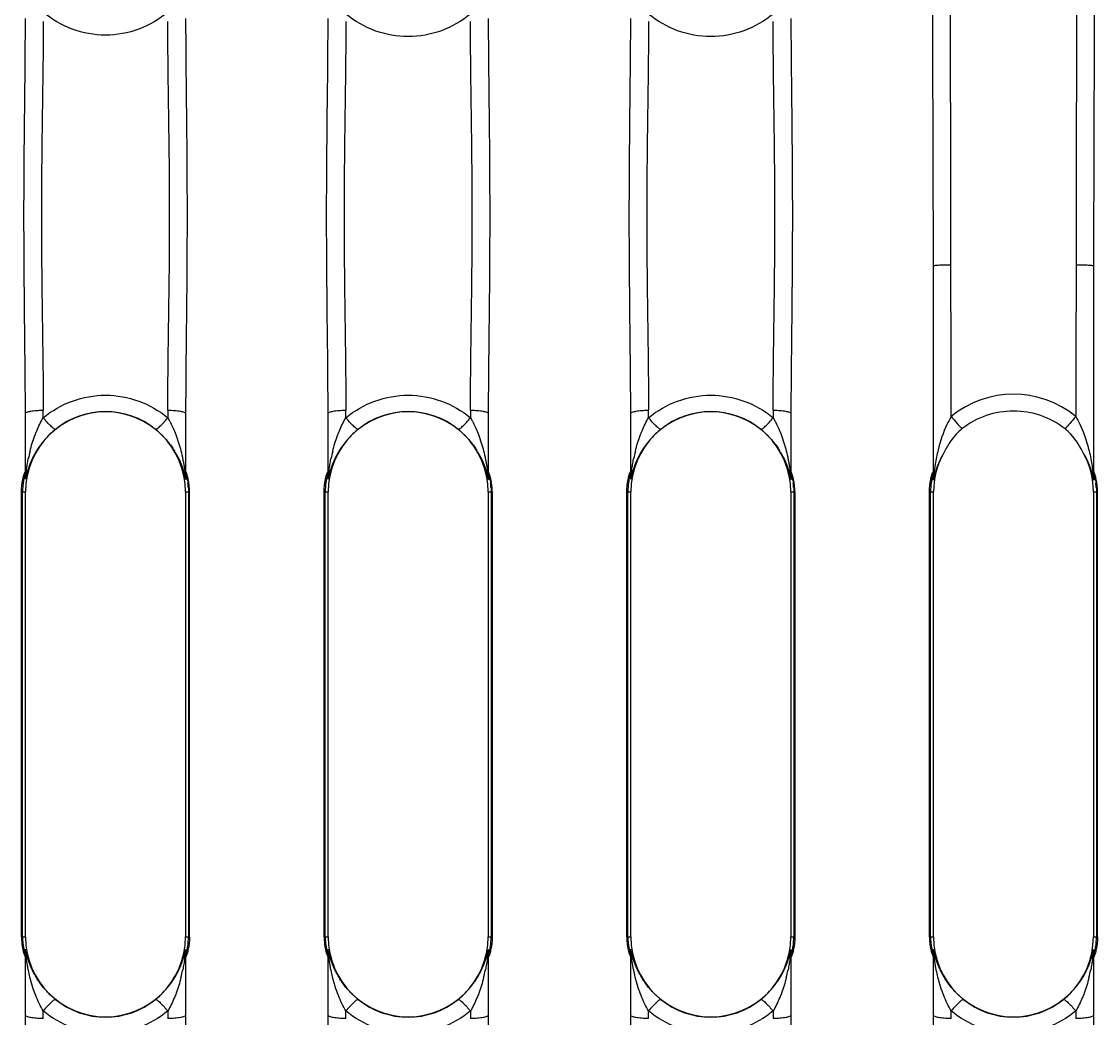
# Model space of a CAD drawing. Header units: millimetres. Extents: x 309 to 11345, y -1340 to 1318.
# Drawn here: x 10786.3 to 10847.1, y -575.5 to -519.2 of the extents above; entities that cross this region are included whole.
import ezdxf

# ---------------------------------------------------------------- set-up
doc = ezdxf.new("R2010")
doc.units = ezdxf.units.MM
doc.header["$LTSCALE"] = 16.335
doc.linetypes.add('HIDDEN', pattern=[0.2, 0.1, -0.1])
doc.layers.get('0').update_dxf_attribs({"linetype": 'CONTINUOUS'})
doc.layers.add('DEFAULT_2', color=8, linetype='HIDDEN')

msp = doc.modelspace()

# ---------------------------------------------------------------- linework, layer by layer
at = {"color": 7, "linetype": 'Continuous'}
for p, q in [((10838.838, -541.476), (10838.777, -501.996)), ((10845.938, -501.996), (10845.877, -541.476)), ((10837.833, -544.908), (10837.833, -532.973)), ((10846.882, -532.973), (10846.882, -544.908)), ((10786.552, -544.847), (10786.552, -541.307)), ((10787.558, -541.55), (10787.558, -541.128)), ((10794.596, -541.128), (10794.596, -541.55)), ((10795.602, -541.307), (10795.602, -544.847)), ((10803.646, -544.847), (10803.646, -541.307)), ((10804.651, -541.55), (10804.651, -541.128)), ((10811.69, -541.128), (10811.69, -541.55)), ((10812.695, -541.307), (10812.695, -544.847)), ((10820.739, -544.847), (10820.739, -541.307)), ((10821.745, -541.55), (10821.745, -541.128)), ((10828.783, -541.128), (10828.783, -541.55)), ((10829.789, -541.307), (10829.789, -544.847)), ((10786.333, -570.873), (10786.333, -545.735)), ((10786.333, -545.735), (10786.563, -545.735)), ((10786.392, -570.873), (10786.392, -545.735)), ((10786.563, -570.873), (10786.563, -545.735)), ((10795.59, -545.735), (10795.59, -570.873)), ((10795.59, -545.735), (10795.82, -545.735)), ((10795.762, -545.735), (10795.762, -570.873)), ((10795.82, -570.873), (10795.82, -545.735)), ((10803.427, -570.873), (10803.427, -545.735)), ((10803.427, -545.735), (10803.657, -545.735)), ((10803.485, -570.873), (10803.485, -545.735)), ((10803.657, -570.873), (10803.657, -545.735)), ((10812.684, -545.735), (10812.684, -570.873)), ((10812.684, -545.735), (10812.914, -545.735)), ((10812.855, -545.735), (10812.855, -570.873)), ((10812.914, -545.735), (10812.914, -570.873)), ((10820.52, -570.873), (10820.52, -545.735)), ((10820.52, -545.735), (10820.75, -545.735)), ((10820.579, -570.873), (10820.579, -545.735)), ((10820.75, -570.873), (10820.75, -545.735)), ((10829.777, -545.735), (10829.777, -570.873)), ((10829.777, -545.735), (10830.007, -545.735)), ((10829.949, -545.735), (10829.949, -570.873)), ((10830.007, -545.735), (10830.007, -570.873)), ((10837.614, -545.735), (10837.844, -545.735)), ((10837.614, -570.873), (10837.614, -545.735)), ((10837.672, -570.873), (10837.672, -545.735)), ((10837.844, -570.873), (10837.844, -545.735)), ((10846.871, -545.735), (10847.101, -545.735)), ((10846.871, -545.735), (10846.871, -570.873)), ((10847.042, -545.735), (10847.042, -570.873)), ((10847.101, -570.873), (10847.101, -545.735)), ((10786.333, -570.873), (10786.563, -570.873)), ((10795.59, -570.873), (10795.82, -570.873)), ((10803.427, -570.873), (10803.657, -570.873)), ((10812.684, -570.873), (10812.914, -570.873)), ((10820.52, -570.873), (10820.75, -570.873)), ((10829.777, -570.873), (10830.007, -570.873)), ((10837.614, -570.873), (10837.844, -570.873)), ((10846.871, -570.873), (10847.101, -570.873)), ((10786.552, -575.301), (10786.552, -571.761)), ((10795.602, -571.761), (10795.602, -575.301)), ((10803.646, -575.301), (10803.646, -571.761)), ((10812.695, -571.761), (10812.695, -575.301)), ((10820.739, -575.301), (10820.739, -571.761)), ((10829.789, -571.761), (10829.789, -575.301)), ((10837.833, -575.301), (10837.833, -571.761)), ((10846.882, -571.761), (10846.882, -575.301)), ((10787.558, -575.481), (10787.558, -575.058)), ((10794.596, -575.058), (10794.596, -575.481)), ((10804.651, -575.481), (10804.651, -575.058)), ((10811.69, -575.058), (10811.69, -575.481)), ((10821.745, -575.481), (10821.745, -575.058)), ((10828.783, -575.058), (10828.783, -575.481)), ((10838.838, -575.481), (10838.838, -575.058)), ((10845.877, -575.058), (10845.877, -575.481))]:
    msp.add_line(p, q, dxfattribs=at)
for centre, radius, start, end in [((10842.357, -545.791), 5.568, 50.7987, 129.19949), ((10791.077, -545.735), 4.514, 0, 180), ((10791.077, -545.683), 4.481, 50.86466, 129.1354), ((10808.17, -545.735), 4.514, 0, 180), ((10808.17, -545.683), 4.481, 50.86466, 129.1354), ((10825.264, -545.735), 4.514, 0, 180), ((10825.264, -545.683), 4.481, 50.86645, 129.13442), ((10795.888, -545.732), 9.359, 165.79735, 168.55801), ((10812.981, -545.732), 9.359, 165.79735, 168.55801), ((10830.075, -545.732), 9.359, 165.79734, 168.55801), ((10842.357, -545.735), 4.514, 151.84951, 180), ((10842.357, -545.735), 4.514, 0, 28.09906), ((10785.517, -544.622), 1.035, 348.04128, 359.98552), ((10762.38, -545.912), 24.174, 2.11555, 2.55024), ((10785.559, -544.849), 0.993, 350.09504, 0.08389), ((10796.636, -544.622), 1.035, 180.01362, 191.96027), ((10796.61, -544.846), 1.008, 180.06088, 189.89018), ((10820.871, -545.954), 25.272, 177.73738, 177.88282), ((10818.692, -545.867), 23.091, 177.44231, 177.73821), ((10802.611, -544.622), 1.035, 348.04128, 359.98552), ((10779.473, -545.912), 24.174, 2.11555, 2.55024), ((10802.653, -544.849), 0.993, 350.09504, 0.08389), ((10813.73, -544.622), 1.035, 180.01362, 191.96027), ((10813.703, -544.846), 1.008, 180.06088, 189.89018), ((10837.965, -545.954), 25.272, 177.73738, 177.88282), ((10835.785, -545.867), 23.091, 177.44231, 177.73821), ((10819.704, -544.622), 1.035, 348.04128, 359.98552), ((10796.567, -545.912), 24.174, 2.11555, 2.55024), ((10819.746, -544.849), 0.993, 350.09504, 0.08389), ((10830.823, -544.622), 1.035, 180.01362, 191.96027), ((10830.797, -544.846), 1.008, 180.06088, 189.89018), ((10855.058, -545.954), 25.272, 177.73738, 177.88282), ((10852.879, -545.867), 23.091, 177.44231, 177.73821), ((10836.797, -544.622), 1.035, 348.04059, 356.00314), ((10814.234, -545.897), 23.6, 2.39904, 2.57521), ((10816.179, -545.814), 21.653, 1.97108, 2.39421), ((10847.917, -544.622), 1.035, 184.00384, 191.96253), ((10868.93, -545.828), 22.048, 177.81364, 178.02749), ((10868.695, -545.82), 21.812, 177.4164, 177.8109), ((10791.732, -545.766), 4.031, 4.04084, 7.30981), ((10808.825, -545.766), 4.031, 4.04084, 7.30981), ((10825.919, -545.766), 4.031, 4.04084, 7.30981), ((10843.012, -545.766), 4.031, 4.0409, 7.30983), ((10791.077, -570.873), 4.514, 180, 0), ((10808.17, -570.873), 4.514, 180, 0), ((10825.264, -570.873), 4.514, 180, 0), ((10842.357, -570.873), 4.514, 180, 0), ((10763.462, -570.741), 23.091, 357.44231, 357.73821), ((10785.518, -571.986), 1.035, 0.01362, 11.96027), ((10761.282, -570.655), 25.272, 357.73737, 357.88282), ((10785.56, -571.76), 0.992, 359.92014, 9.9059), ((10796.594, -571.76), 0.992, 170.09293, 180.08115), ((10796.636, -571.986), 1.035, 168.04122, 179.98601), ((10819.774, -570.696), 24.174, 182.11555, 182.55024), ((10780.555, -570.741), 23.091, 357.44231, 357.73821), ((10802.611, -571.986), 1.035, 0.01362, 11.96027), ((10778.376, -570.655), 25.272, 357.73737, 357.88282), ((10802.653, -571.76), 0.992, 359.92014, 9.9059), ((10813.687, -571.76), 0.992, 170.09293, 180.08115), ((10813.73, -571.986), 1.035, 168.04122, 179.98601), ((10836.867, -570.696), 24.174, 182.11555, 182.55024), ((10797.649, -570.741), 23.091, 357.44231, 357.73821), ((10819.705, -571.986), 1.035, 0.01362, 11.96027), ((10795.469, -570.655), 25.272, 357.73737, 357.88282), ((10819.747, -571.76), 0.992, 359.92014, 9.9059), ((10830.781, -571.76), 0.992, 170.09293, 180.08115), ((10830.823, -571.986), 1.035, 168.04122, 179.98601), ((10853.961, -570.696), 24.174, 182.11555, 182.55024), ((10815.192, -570.754), 22.641, 357.42401, 357.72539), ((10836.797, -571.986), 1.035, 0.0207, 11.96195), ((10815.786, -570.779), 22.046, 357.72953, 357.89502), ((10836.836, -571.761), 0.997, 0.01143, 9.95332), ((10847.879, -571.761), 0.997, 170.04655, 179.98823), ((10847.917, -571.986), 1.035, 168.04119, 179.97937), ((10868.912, -570.78), 22.03, 182.10488, 182.58023), ((10786.26, -570.875), 9.364, 345.80098, 348.57583), ((10803.354, -570.875), 9.364, 345.80098, 348.57583), ((10820.447, -570.875), 9.364, 345.80098, 348.57583), ((10837.541, -570.875), 9.364, 345.80099, 348.57584), ((10791.077, -570.925), 4.481, 230.86452, 309.13553), ((10808.17, -570.925), 4.481, 230.86452, 309.13553), ((10825.264, -570.925), 4.481, 230.86452, 309.13553), ((10842.357, -570.925), 4.481, 230.86452, 309.13553)]:
    msp.add_arc(centre, radius, start, end, dxfattribs=at)
for points, knots in [([(10837.833, -532.973), (10837.833, -527.812), (10837.782, -517.487), (10837.737, -501.996), (10837.783, -486.506), (10837.833, -476.18), (10837.833, -471.019)], [0, 0, 0, 0, 0.249914, 0.5, 0.750086, 1, 1, 1, 1]), ([(10846.882, -471.019), (10846.882, -476.18), (10846.932, -486.506), (10846.977, -501.996), (10846.932, -517.487), (10846.882, -527.812), (10846.882, -532.973)], [0, 0, 0, 0, 0.249913, 0.5, 0.750087, 1, 1, 1, 1]), ([(10794.596, -518.642), (10794.113, -519.053), (10792.992, -519.712), (10791.077, -520.054), (10789.162, -519.712), (10788.041, -519.053), (10787.558, -518.642)], [0, 0, 0, 0, 0.249583, 0.500006, 0.750428, 1, 1, 1, 1]), ([(10811.69, -518.75), (10811.203, -519.153), (10810.079, -519.798), (10808.17, -520.132), (10806.262, -519.798), (10805.138, -519.153), (10804.651, -518.75)], [0, 0, 0, 0, 0.249605, 0.500006, 0.750405, 1, 1, 1, 1]), ([(10828.783, -518.75), (10828.296, -519.153), (10827.172, -519.798), (10825.264, -520.132), (10823.355, -519.798), (10822.232, -519.153), (10821.745, -518.75)], [0, 0, 0, 0, 0.249609, 0.50001, 0.750407, 1, 1, 1, 1]), ([(10786.552, -541.307), (10786.552, -539.453), (10786.501, -535.734), (10786.458, -530.15), (10786.502, -524.566), (10786.552, -520.848), (10786.552, -518.993)], [0, 0, 0, 0, 0.249311, 0.500002, 0.750674, 1, 1, 1, 1]), ([(10787.558, -519.173), (10787.558, -520.996), (10787.494, -524.655), (10787.437, -530.15), (10787.494, -535.646), (10787.558, -539.304), (10787.558, -541.128)], [0, 0, 0, 0, 0.249108, 0.5, 0.750892, 1, 1, 1, 1]), ([(10794.596, -541.128), (10794.596, -539.304), (10794.659, -535.646), (10794.717, -530.15), (10794.659, -524.655), (10794.596, -520.996), (10794.596, -519.173)], [0, 0, 0, 0, 0.249107, 0.499999, 0.750892, 1, 1, 1, 1]), ([(10795.602, -518.993), (10795.602, -520.847), (10795.652, -524.566), (10795.696, -530.15), (10795.652, -535.734), (10795.602, -539.453), (10795.602, -541.307)], [0, 0, 0, 0, 0.249325, 0.5, 0.750675, 1, 1, 1, 1]), ([(10803.646, -541.307), (10803.646, -539.453), (10803.595, -535.734), (10803.551, -530.15), (10803.595, -524.566), (10803.646, -520.848), (10803.646, -518.993)], [0, 0, 0, 0, 0.249311, 0.500002, 0.750674, 1, 1, 1, 1]), ([(10804.651, -519.173), (10804.651, -520.996), (10804.588, -524.655), (10804.53, -530.15), (10804.588, -535.646), (10804.651, -539.304), (10804.651, -541.128)], [0, 0, 0, 0, 0.249108, 0.5, 0.750892, 1, 1, 1, 1]), ([(10811.69, -541.128), (10811.689, -539.304), (10811.753, -535.646), (10811.81, -530.15), (10811.753, -524.655), (10811.69, -520.996), (10811.69, -519.173)], [0, 0, 0, 0, 0.249107, 0.499999, 0.750892, 1, 1, 1, 1]), ([(10812.695, -518.993), (10812.695, -520.847), (10812.746, -524.566), (10812.79, -530.15), (10812.746, -535.734), (10812.695, -539.453), (10812.695, -541.307)], [0, 0, 0, 0, 0.249324, 0.499998, 0.750687, 1, 1, 1, 1]), ([(10820.739, -541.307), (10820.739, -539.453), (10820.688, -535.734), (10820.645, -530.15), (10820.689, -524.566), (10820.739, -520.848), (10820.739, -518.993)], [0, 0, 0, 0, 0.249311, 0.500002, 0.750674, 1, 1, 1, 1]), ([(10821.745, -519.173), (10821.745, -520.996), (10821.681, -524.655), (10821.624, -530.15), (10821.681, -535.646), (10821.745, -539.304), (10821.745, -541.128)], [0, 0, 0, 0, 0.249108, 0.5, 0.750892, 1, 1, 1, 1]), ([(10828.783, -541.128), (10828.783, -539.304), (10828.846, -535.646), (10828.904, -530.15), (10828.846, -524.655), (10828.783, -520.996), (10828.783, -519.173)], [0, 0, 0, 0, 0.249107, 0.499999, 0.750892, 1, 1, 1, 1]), ([(10829.789, -518.993), (10829.789, -520.847), (10829.839, -524.566), (10829.883, -530.15), (10829.839, -535.734), (10829.789, -539.453), (10829.789, -541.307)], [0, 0, 0, 0, 0.249324, 0.499998, 0.750687, 1, 1, 1, 1]), ([(10837.833, -532.973), (10837.833, -532.965), (10837.872, -532.956), (10837.922, -532.945), (10838.018, -532.935), (10838.134, -532.926), (10838.279, -532.919), (10838.515, -532.911), (10838.705, -532.908), (10838.838, -532.908)], [0, 0, 0, 0, 0.02568, 0.086859, 0.178734, 0.29696, 0.438498, 0.604665, 1, 1, 1, 1]), ([(10845.877, -532.908), (10846.01, -532.908), (10846.199, -532.911), (10846.436, -532.919), (10846.58, -532.926), (10846.697, -532.935), (10846.792, -532.945), (10846.843, -532.956), (10846.882, -532.965), (10846.882, -532.973)], [0, 0, 0, 0, 0.395335, 0.561502, 0.70304, 0.821266, 0.913141, 0.97432, 1, 1, 1, 1]), ([(10787.558, -541.55), (10788.045, -541.148), (10789.168, -540.503), (10791.077, -540.168), (10792.985, -540.503), (10794.109, -541.148), (10794.596, -541.55)], [0, 0, 0, 0, 0.249605, 0.500006, 0.750405, 1, 1, 1, 1]), ([(10804.651, -541.55), (10805.138, -541.148), (10806.262, -540.503), (10808.17, -540.168), (10810.079, -540.503), (10811.203, -541.148), (10811.69, -541.55)], [0, 0, 0, 0, 0.249605, 0.500006, 0.750405, 1, 1, 1, 1]), ([(10821.745, -541.55), (10822.232, -541.148), (10823.355, -540.503), (10825.264, -540.168), (10827.172, -540.502), (10828.296, -541.147), (10828.783, -541.55)], [0, 0, 0, 0, 0.249607, 0.500005, 0.750406, 1, 1, 1, 1]), ([(10786.552, -541.307), (10786.552, -541.271), (10786.682, -541.212), (10786.87, -541.173), (10787.189, -541.135), (10787.424, -541.128), (10787.558, -541.128)], [0, 0, 0, 0, 0.105188, 0.315079, 0.615704, 1, 1, 1, 1]), ([(10794.596, -541.128), (10794.73, -541.128), (10794.964, -541.135), (10795.284, -541.173), (10795.472, -541.212), (10795.601, -541.271), (10795.602, -541.307)], [0, 0, 0, 0, 0.384296, 0.684921, 0.894812, 1, 1, 1, 1]), ([(10803.646, -541.307), (10803.646, -541.271), (10803.776, -541.212), (10803.963, -541.173), (10804.283, -541.135), (10804.518, -541.128), (10804.651, -541.128)], [0, 0, 0, 0, 0.105188, 0.315079, 0.615704, 1, 1, 1, 1]), ([(10811.69, -541.128), (10811.823, -541.128), (10812.058, -541.135), (10812.377, -541.173), (10812.565, -541.212), (10812.695, -541.271), (10812.695, -541.307)], [0, 0, 0, 0, 0.384296, 0.684921, 0.894812, 1, 1, 1, 1]), ([(10820.739, -541.307), (10820.739, -541.271), (10820.869, -541.212), (10821.057, -541.173), (10821.376, -541.135), (10821.611, -541.128), (10821.745, -541.128)], [0, 0, 0, 0, 0.105188, 0.315079, 0.615704, 1, 1, 1, 1]), ([(10828.783, -541.128), (10828.917, -541.128), (10829.151, -541.135), (10829.471, -541.173), (10829.659, -541.212), (10829.788, -541.271), (10829.789, -541.307)], [0, 0, 0, 0, 0.384296, 0.684921, 0.894812, 1, 1, 1, 1]), ([(10845.267, -542.173), (10844.856, -541.855), (10843.923, -541.349), (10842.357, -541.086), (10840.792, -541.349), (10839.859, -541.855), (10839.447, -542.173)], [0, 0, 0, 0, 0.250028, 0.5, 0.749976, 1, 1, 1, 1]), ([(10787.088, -542.557), (10787.122, -542.468), (10787.258, -542.123), (10787.42, -541.789), (10787.558, -541.55)], [0, 0, 0, 0, 0.256402, 1, 1, 1, 1]), ([(10788.248, -542.207), (10788.236, -542.21), (10788.2, -542.194), (10788.145, -542.158), (10788.069, -542.095), (10787.94, -541.976), (10787.766, -541.792), (10787.628, -541.634), (10787.558, -541.55)], [0, 0, 0, 0, 0.038918, 0.110645, 0.213333, 0.343086, 0.66087, 1, 1, 1, 1]), ([(10793.905, -542.207), (10793.916, -542.21), (10793.948, -542.197), (10793.998, -542.165), (10794.07, -542.109), (10794.197, -541.993), (10794.376, -541.805), (10794.521, -541.64), (10794.596, -541.55)], [0, 0, 0, 0, 0.034384, 0.097734, 0.191301, 0.314583, 0.635993, 1, 1, 1, 1]), ([(10794.596, -541.55), (10794.634, -541.616), (10794.785, -541.89), (10794.915, -542.175), (10795.003, -542.395)], [0, 0, 0, 0, 0.242865, 1, 1, 1, 1]), ([(10804.182, -542.557), (10804.215, -542.468), (10804.351, -542.123), (10804.514, -541.789), (10804.651, -541.55)], [0, 0, 0, 0, 0.256402, 1, 1, 1, 1]), ([(10805.342, -542.207), (10805.33, -542.21), (10805.294, -542.194), (10805.239, -542.158), (10805.162, -542.095), (10805.033, -541.976), (10804.86, -541.792), (10804.721, -541.634), (10804.651, -541.55)], [0, 0, 0, 0, 0.038918, 0.110645, 0.213333, 0.343086, 0.66087, 1, 1, 1, 1]), ([(10810.999, -542.207), (10811.009, -542.21), (10811.041, -542.197), (10811.092, -542.165), (10811.163, -542.109), (10811.29, -541.993), (10811.469, -541.805), (10811.614, -541.64), (10811.69, -541.55)], [0, 0, 0, 0, 0.034384, 0.097734, 0.191301, 0.314583, 0.635993, 1, 1, 1, 1]), ([(10811.69, -541.55), (10811.727, -541.616), (10811.878, -541.89), (10812.008, -542.175), (10812.096, -542.395)], [0, 0, 0, 0, 0.242865, 1, 1, 1, 1]), ([(10821.275, -542.557), (10821.309, -542.468), (10821.445, -542.123), (10821.607, -541.789), (10821.745, -541.55)], [0, 0, 0, 0, 0.256402, 1, 1, 1, 1]), ([(10822.435, -542.207), (10822.423, -542.21), (10822.387, -542.194), (10822.332, -542.158), (10822.256, -542.095), (10822.127, -541.976), (10821.953, -541.792), (10821.815, -541.634), (10821.745, -541.55)], [0, 0, 0, 0, 0.038918, 0.110645, 0.213333, 0.343086, 0.66087, 1, 1, 1, 1]), ([(10828.092, -542.207), (10828.103, -542.21), (10828.135, -542.197), (10828.185, -542.165), (10828.257, -542.109), (10828.384, -541.993), (10828.563, -541.805), (10828.708, -541.64), (10828.783, -541.55)], [0, 0, 0, 0, 0.034382, 0.097729, 0.191294, 0.314575, 0.635985, 1, 1, 1, 1]), ([(10828.783, -541.55), (10828.821, -541.616), (10828.972, -541.89), (10829.102, -542.175), (10829.19, -542.395)], [0, 0, 0, 0, 0.242865, 1, 1, 1, 1]), ([(10838.838, -541.476), (10838.754, -541.624), (10838.435, -542.225), (10838.22, -542.876), (10838.099, -543.37)], [0, 0, 0, 0, 0.25155, 1, 1, 1, 1]), ([(10838.838, -541.476), (10838.947, -541.609), (10839.146, -541.844), (10839.35, -542.077), (10839.447, -542.173)], [0, 0, 0, 0, 0.555154, 1, 1, 1, 1]), ([(10845.876, -541.476), (10845.764, -541.614), (10845.565, -541.849), (10845.36, -542.081), (10845.267, -542.173)], [0, 0, 0, 0, 0.576331, 1, 1, 1, 1]), ([(10845.877, -541.476), (10845.961, -541.62), (10846.268, -542.207), (10846.482, -542.84), (10846.603, -543.321)], [0, 0, 0, 0, 0.251484, 1, 1, 1, 1]), ([(10788.248, -542.207), (10788.149, -542.287), (10787.769, -542.622), (10787.441, -543.017), (10787.236, -543.335)], [0, 0, 0, 0, 0.252968, 1, 1, 1, 1]), ([(10805.342, -542.207), (10805.242, -542.287), (10804.862, -542.622), (10804.534, -543.017), (10804.329, -543.335)], [0, 0, 0, 0, 0.252968, 1, 1, 1, 1]), ([(10822.435, -542.207), (10822.336, -542.287), (10821.956, -542.622), (10821.628, -543.017), (10821.423, -543.335)], [0, 0, 0, 0, 0.252968, 1, 1, 1, 1]), ([(10839.447, -542.173), (10839.329, -542.265), (10838.89, -542.679), (10838.589, -543.21), (10838.378, -543.606)], [0, 0, 0, 0, 0.250455, 1, 1, 1, 1]), ([(10846.339, -543.609), (10846.127, -543.212), (10845.827, -542.68), (10845.386, -542.265), (10845.267, -542.173)], [0, 0, 0, 0, 0.749613, 1, 1, 1, 1]), ([(10795.305, -543.307), (10795.346, -543.461), (10795.402, -543.693), (10795.465, -544.004), (10795.505, -544.234), (10795.541, -544.461), (10795.564, -544.639), (10795.583, -544.781), (10795.586, -544.832), (10795.602, -544.897), (10795.602, -544.859), (10795.602, -544.847)], [0, 0, 0, 0, 0.292118, 0.43776, 0.581279, 0.721057, 0.856797, 0.920099, 0.965443, 0.979589, 1, 1, 1, 1]), ([(10812.398, -543.307), (10812.44, -543.461), (10812.496, -543.693), (10812.558, -544.004), (10812.599, -544.234), (10812.634, -544.461), (10812.657, -544.639), (10812.676, -544.781), (10812.679, -544.832), (10812.695, -544.897), (10812.695, -544.859), (10812.695, -544.847)], [0, 0, 0, 0, 0.292118, 0.43776, 0.581279, 0.721057, 0.856797, 0.920099, 0.965443, 0.979589, 1, 1, 1, 1]), ([(10829.492, -543.307), (10829.533, -543.461), (10829.589, -543.693), (10829.652, -544.004), (10829.692, -544.234), (10829.728, -544.461), (10829.751, -544.639), (10829.77, -544.781), (10829.773, -544.832), (10829.789, -544.897), (10829.789, -544.859), (10829.789, -544.847)], [0, 0, 0, 0, 0.292118, 0.43776, 0.581279, 0.721057, 0.856797, 0.920099, 0.965443, 0.979589, 1, 1, 1, 1]), ([(10838.099, -543.37), (10838.067, -543.503), (10838.007, -543.77), (10837.945, -544.105), (10837.906, -544.374), (10837.88, -544.573), (10837.862, -544.734), (10837.845, -544.844), (10837.84, -544.891), (10837.834, -544.907)], [0, 0, 0, 0, 0.263412, 0.525166, 0.655591, 0.78502, 0.910509, 0.966514, 1, 1, 1, 1]), ([(10846.603, -543.321), (10846.64, -543.465), (10846.704, -543.741), (10846.788, -544.232), (10846.824, -544.438), (10846.882, -545.004), (10846.882, -544.908)], [0, 0, 0, 0, 0.276216, 0.550758, 0.821905, 1, 1, 1, 1]), ([(10786.552, -544.848), (10786.552, -544.961), (10786.615, -544.422), (10786.651, -544.223), (10786.693, -543.983), (10786.715, -543.876)], [0, 0, 0, 0, 0.344457, 0.666871, 1, 1, 1, 1]), ([(10803.646, -544.848), (10803.646, -544.961), (10803.708, -544.422), (10803.744, -544.223), (10803.787, -543.983), (10803.809, -543.876)], [0, 0, 0, 0, 0.344457, 0.666871, 1, 1, 1, 1]), ([(10820.739, -544.848), (10820.739, -544.961), (10820.802, -544.422), (10820.838, -544.223), (10820.88, -543.983), (10820.902, -543.876)], [0, 0, 0, 0, 0.344457, 0.666871, 1, 1, 1, 1]), ([(10786.333, -545.735), (10786.333, -545.502), (10786.364, -545.179), (10786.456, -544.816), (10786.5, -544.682), (10786.523, -544.634)], [0, 0, 0, 0, 0.624758, 0.85802, 1, 1, 1, 1]), ([(10786.53, -544.837), (10786.529, -544.831), (10786.527, -544.814), (10786.501, -544.852), (10786.492, -544.902), (10786.461, -545.011), (10786.438, -545.149), (10786.423, -545.256), (10786.417, -545.313)], [0, 0, 0, 0, 0.030803, 0.058491, 0.180435, 0.388705, 0.667761, 1, 1, 1, 1]), ([(10786.523, -544.634), (10786.529, -544.623), (10786.542, -544.585), (10786.552, -544.615), (10786.552, -544.623)], [0, 0, 0, 0, 0.641827, 1, 1, 1, 1]), ([(10795.631, -544.634), (10795.625, -544.623), (10795.611, -544.585), (10795.602, -544.615), (10795.602, -544.623)], [0, 0, 0, 0, 0.642464, 1, 1, 1, 1]), ([(10795.624, -544.837), (10795.624, -544.831), (10795.626, -544.815), (10795.65, -544.845), (10795.657, -544.89), (10795.687, -544.984), (10795.708, -545.107), (10795.723, -545.201), (10795.73, -545.253)], [0, 0, 0, 0, 0.034043, 0.059513, 0.177445, 0.383241, 0.662653, 1, 1, 1, 1]), ([(10795.82, -545.735), (10795.82, -545.502), (10795.79, -545.179), (10795.698, -544.816), (10795.654, -544.682), (10795.631, -544.634)], [0, 0, 0, 0, 0.62455, 0.85792, 1, 1, 1, 1]), ([(10803.427, -545.735), (10803.427, -545.502), (10803.457, -545.179), (10803.549, -544.816), (10803.594, -544.682), (10803.617, -544.634)], [0, 0, 0, 0, 0.624758, 0.85802, 1, 1, 1, 1]), ([(10803.623, -544.837), (10803.623, -544.831), (10803.62, -544.814), (10803.595, -544.852), (10803.586, -544.902), (10803.555, -545.011), (10803.532, -545.149), (10803.517, -545.256), (10803.51, -545.313)], [0, 0, 0, 0, 0.030803, 0.058491, 0.180435, 0.388705, 0.667761, 1, 1, 1, 1]), ([(10803.617, -544.634), (10803.622, -544.623), (10803.636, -544.585), (10803.646, -544.615), (10803.646, -544.623)], [0, 0, 0, 0, 0.641827, 1, 1, 1, 1]), ([(10812.914, -545.735), (10812.914, -545.653), (10812.908, -545.491), (10812.886, -545.265), (10812.844, -545.038), (10812.816, -544.887), (10812.695, -544.535), (10812.695, -544.623)], [0, 0, 0, 0, 0.215172, 0.421412, 0.609621, 0.770699, 1, 1, 1, 1]), ([(10812.718, -544.837), (10812.718, -544.831), (10812.719, -544.815), (10812.744, -544.845), (10812.751, -544.89), (10812.78, -544.984), (10812.802, -545.107), (10812.817, -545.201), (10812.823, -545.253)], [0, 0, 0, 0, 0.034043, 0.059513, 0.177445, 0.383241, 0.662653, 1, 1, 1, 1]), ([(10820.52, -545.735), (10820.52, -545.502), (10820.551, -545.179), (10820.643, -544.816), (10820.687, -544.682), (10820.71, -544.634)], [0, 0, 0, 0, 0.624758, 0.85802, 1, 1, 1, 1]), ([(10820.717, -544.837), (10820.716, -544.831), (10820.714, -544.814), (10820.688, -544.852), (10820.679, -544.902), (10820.648, -545.011), (10820.625, -545.149), (10820.61, -545.256), (10820.604, -545.313)], [0, 0, 0, 0, 0.030803, 0.058491, 0.180435, 0.388705, 0.667761, 1, 1, 1, 1]), ([(10820.71, -544.634), (10820.716, -544.623), (10820.729, -544.585), (10820.739, -544.615), (10820.739, -544.623)], [0, 0, 0, 0, 0.641827, 1, 1, 1, 1]), ([(10830.007, -545.735), (10830.007, -545.653), (10830.001, -545.491), (10829.979, -545.265), (10829.937, -545.038), (10829.91, -544.887), (10829.789, -544.535), (10829.789, -544.623)], [0, 0, 0, 0, 0.215172, 0.421412, 0.609621, 0.770699, 1, 1, 1, 1]), ([(10829.811, -544.837), (10829.811, -544.831), (10829.813, -544.815), (10829.837, -544.845), (10829.844, -544.89), (10829.874, -544.984), (10829.895, -545.107), (10829.91, -545.201), (10829.917, -545.253)], [0, 0, 0, 0, 0.034043, 0.059513, 0.177445, 0.383241, 0.662653, 1, 1, 1, 1]), ([(10837.614, -545.735), (10837.614, -545.502), (10837.644, -545.179), (10837.736, -544.816), (10837.781, -544.682), (10837.804, -544.634)], [0, 0, 0, 0, 0.624758, 0.85802, 1, 1, 1, 1]), ([(10837.81, -544.837), (10837.81, -544.831), (10837.807, -544.814), (10837.782, -544.852), (10837.773, -544.902), (10837.742, -545.011), (10837.719, -545.149), (10837.704, -545.256), (10837.697, -545.313)], [0, 0, 0, 0, 0.030803, 0.058491, 0.180435, 0.388705, 0.667761, 1, 1, 1, 1]), ([(10837.804, -544.634), (10837.809, -544.623), (10837.823, -544.585), (10837.833, -544.615), (10837.833, -544.623)], [0, 0, 0, 0, 0.641826, 1, 1, 1, 1]), ([(10846.911, -544.634), (10846.905, -544.623), (10846.892, -544.585), (10846.882, -544.615), (10846.882, -544.623)], [0, 0, 0, 0, 0.642381, 1, 1, 1, 1]), ([(10846.905, -544.837), (10846.905, -544.831), (10846.906, -544.815), (10846.931, -544.845), (10846.938, -544.89), (10846.967, -544.984), (10846.989, -545.107), (10847.004, -545.201), (10847.01, -545.253)], [0, 0, 0, 0, 0.034041, 0.059512, 0.177444, 0.383239, 0.662651, 1, 1, 1, 1]), ([(10847.101, -545.735), (10847.101, -545.502), (10847.07, -545.179), (10846.979, -544.816), (10846.934, -544.682), (10846.911, -544.634)], [0, 0, 0, 0, 0.624553, 0.857924, 1, 1, 1, 1]), ([(10786.417, -545.313), (10786.413, -545.347), (10786.399, -545.487), (10786.392, -545.628), (10786.392, -545.735)], [0, 0, 0, 0, 0.240834, 1, 1, 1, 1]), ([(10803.51, -545.313), (10803.506, -545.347), (10803.492, -545.487), (10803.485, -545.628), (10803.485, -545.735)], [0, 0, 0, 0, 0.240834, 1, 1, 1, 1]), ([(10820.604, -545.313), (10820.6, -545.347), (10820.586, -545.487), (10820.579, -545.628), (10820.579, -545.735)], [0, 0, 0, 0, 0.240834, 1, 1, 1, 1]), ([(10837.697, -545.313), (10837.693, -545.347), (10837.679, -545.487), (10837.672, -545.628), (10837.672, -545.735)], [0, 0, 0, 0, 0.240834, 1, 1, 1, 1]), ([(10786.333, -570.873), (10786.333, -570.955), (10786.34, -571.117), (10786.361, -571.343), (10786.403, -571.571), (10786.431, -571.721), (10786.552, -572.073), (10786.552, -571.986)], [0, 0, 0, 0, 0.215053, 0.421757, 0.609813, 0.770749, 1, 1, 1, 1]), ([(10786.392, -570.873), (10786.392, -570.935), (10786.397, -571.067), (10786.41, -571.309), (10786.522, -571.952), (10786.53, -571.772)], [0, 0, 0, 0, 0.205311, 0.405114, 1, 1, 1, 1]), ([(10795.82, -570.873), (10795.82, -571.108), (10795.789, -571.432), (10795.697, -571.795), (10795.653, -571.929), (10795.629, -571.976)], [0, 0, 0, 0, 0.626427, 0.859548, 1, 1, 1, 1]), ([(10795.737, -571.294), (10795.741, -571.26), (10795.755, -571.12), (10795.762, -570.98), (10795.762, -570.873)], [0, 0, 0, 0, 0.240886, 1, 1, 1, 1]), ([(10803.427, -570.873), (10803.427, -570.955), (10803.433, -571.117), (10803.455, -571.343), (10803.497, -571.571), (10803.524, -571.721), (10803.646, -572.073), (10803.646, -571.986)], [0, 0, 0, 0, 0.215053, 0.421757, 0.609813, 0.770749, 1, 1, 1, 1]), ([(10803.485, -570.873), (10803.485, -570.935), (10803.491, -571.067), (10803.503, -571.309), (10803.615, -571.952), (10803.623, -571.772)], [0, 0, 0, 0, 0.205311, 0.405114, 1, 1, 1, 1]), ([(10812.914, -570.873), (10812.914, -571.107), (10812.883, -571.43), (10812.791, -571.793), (10812.747, -571.926), (10812.724, -571.974)], [0, 0, 0, 0, 0.625051, 0.858243, 1, 1, 1, 1]), ([(10812.831, -571.294), (10812.834, -571.26), (10812.848, -571.12), (10812.855, -570.98), (10812.855, -570.873)], [0, 0, 0, 0, 0.240886, 1, 1, 1, 1]), ([(10820.52, -570.873), (10820.52, -570.955), (10820.527, -571.117), (10820.548, -571.343), (10820.59, -571.571), (10820.618, -571.721), (10820.739, -572.073), (10820.739, -571.986)], [0, 0, 0, 0, 0.215053, 0.421757, 0.609813, 0.770749, 1, 1, 1, 1]), ([(10820.579, -570.873), (10820.579, -570.935), (10820.584, -571.067), (10820.597, -571.309), (10820.709, -571.952), (10820.717, -571.772)], [0, 0, 0, 0, 0.205311, 0.405114, 1, 1, 1, 1]), ([(10830.007, -570.873), (10830.007, -571.107), (10829.977, -571.43), (10829.885, -571.793), (10829.84, -571.926), (10829.817, -571.974)], [0, 0, 0, 0, 0.625051, 0.858243, 1, 1, 1, 1]), ([(10829.924, -571.294), (10829.928, -571.26), (10829.942, -571.12), (10829.949, -570.98), (10829.949, -570.873)], [0, 0, 0, 0, 0.240886, 1, 1, 1, 1]), ([(10837.614, -570.873), (10837.614, -570.955), (10837.62, -571.117), (10837.642, -571.343), (10837.684, -571.571), (10837.711, -571.721), (10837.833, -572.073), (10837.833, -571.986)], [0, 0, 0, 0, 0.215053, 0.421757, 0.609813, 0.770749, 1, 1, 1, 1]), ([(10837.672, -570.873), (10837.672, -570.935), (10837.678, -571.067), (10837.69, -571.309), (10837.802, -571.952), (10837.81, -571.772)], [0, 0, 0, 0, 0.205311, 0.405114, 1, 1, 1, 1]), ([(10847.101, -570.873), (10847.101, -571.108), (10847.07, -571.432), (10846.978, -571.795), (10846.933, -571.929), (10846.91, -571.976)], [0, 0, 0, 0, 0.62643, 0.859562, 1, 1, 1, 1]), ([(10847.018, -571.294), (10847.021, -571.26), (10847.035, -571.12), (10847.042, -570.98), (10847.042, -570.873)], [0, 0, 0, 0, 0.240886, 1, 1, 1, 1]), ([(10786.807, -573.139), (10786.775, -573.01), (10786.731, -572.816), (10786.68, -572.556), (10786.646, -572.361), (10786.616, -572.164), (10786.594, -572.007), (10786.577, -571.871), (10786.569, -571.812), (10786.555, -571.692), (10786.552, -571.748), (10786.552, -571.761)], [0, 0, 0, 0, 0.269433, 0.403924, 0.538166, 0.671965, 0.804684, 0.869898, 0.931992, 0.974014, 1, 1, 1, 1]), ([(10795.602, -571.761), (10795.602, -571.648), (10795.539, -572.185), (10795.503, -572.383), (10795.461, -572.623), (10795.439, -572.73)], [0, 0, 0, 0, 0.34385, 0.666576, 1, 1, 1, 1]), ([(10795.624, -571.772), (10795.624, -571.777), (10795.627, -571.794), (10795.652, -571.756), (10795.661, -571.706), (10795.693, -571.597), (10795.716, -571.458), (10795.731, -571.352), (10795.737, -571.294)], [0, 0, 0, 0, 0.030725, 0.05846, 0.180454, 0.388744, 0.667802, 1, 1, 1, 1]), ([(10803.9, -573.139), (10803.868, -573.01), (10803.824, -572.816), (10803.774, -572.556), (10803.74, -572.361), (10803.709, -572.164), (10803.688, -572.007), (10803.671, -571.871), (10803.662, -571.812), (10803.649, -571.692), (10803.646, -571.748), (10803.646, -571.761)], [0, 0, 0, 0, 0.269433, 0.403924, 0.538166, 0.671965, 0.804684, 0.869898, 0.931992, 0.974014, 1, 1, 1, 1]), ([(10812.695, -571.761), (10812.695, -571.648), (10812.633, -572.185), (10812.597, -572.383), (10812.554, -572.623), (10812.533, -572.73)], [0, 0, 0, 0, 0.34385, 0.666576, 1, 1, 1, 1]), ([(10812.718, -571.772), (10812.718, -571.777), (10812.72, -571.794), (10812.746, -571.756), (10812.755, -571.706), (10812.786, -571.597), (10812.809, -571.458), (10812.824, -571.352), (10812.831, -571.294)], [0, 0, 0, 0, 0.030725, 0.05846, 0.180454, 0.388744, 0.667802, 1, 1, 1, 1]), ([(10820.994, -573.139), (10820.962, -573.01), (10820.918, -572.816), (10820.867, -572.556), (10820.833, -572.361), (10820.803, -572.164), (10820.781, -572.007), (10820.764, -571.871), (10820.756, -571.812), (10820.742, -571.692), (10820.739, -571.748), (10820.739, -571.761)], [0, 0, 0, 0, 0.269433, 0.403924, 0.538166, 0.671965, 0.804684, 0.869898, 0.931992, 0.974014, 1, 1, 1, 1]), ([(10829.789, -571.761), (10829.789, -571.648), (10829.726, -572.185), (10829.69, -572.383), (10829.648, -572.623), (10829.626, -572.73)], [0, 0, 0, 0, 0.34385, 0.666576, 1, 1, 1, 1]), ([(10829.811, -571.772), (10829.811, -571.777), (10829.814, -571.794), (10829.839, -571.756), (10829.848, -571.706), (10829.88, -571.597), (10829.903, -571.458), (10829.918, -571.352), (10829.924, -571.294)], [0, 0, 0, 0, 0.030725, 0.05846, 0.180454, 0.388744, 0.667802, 1, 1, 1, 1]), ([(10838.087, -573.139), (10838.055, -573.01), (10838.011, -572.816), (10837.961, -572.556), (10837.927, -572.361), (10837.896, -572.164), (10837.875, -572.007), (10837.858, -571.871), (10837.849, -571.812), (10837.836, -571.692), (10837.833, -571.748), (10837.833, -571.761)], [0, 0, 0, 0, 0.269433, 0.403925, 0.538166, 0.671965, 0.804685, 0.869898, 0.931993, 0.974015, 1, 1, 1, 1]), ([(10846.882, -571.761), (10846.882, -571.648), (10846.82, -572.185), (10846.784, -572.383), (10846.741, -572.623), (10846.72, -572.73)], [0, 0, 0, 0, 0.34385, 0.666576, 1, 1, 1, 1]), ([(10846.905, -571.772), (10846.905, -571.777), (10846.907, -571.794), (10846.933, -571.756), (10846.942, -571.706), (10846.973, -571.597), (10846.996, -571.458), (10847.011, -571.352), (10847.018, -571.294)], [0, 0, 0, 0, 0.030725, 0.05846, 0.180454, 0.388744, 0.667802, 1, 1, 1, 1]), ([(10795.629, -571.976), (10795.624, -571.987), (10795.61, -572.023), (10795.602, -571.993), (10795.602, -571.986)], [0, 0, 0, 0, 0.627947, 1, 1, 1, 1]), ([(10812.724, -571.974), (10812.718, -571.986), (10812.705, -572.024), (10812.695, -571.993), (10812.695, -571.986)], [0, 0, 0, 0, 0.639552, 1, 1, 1, 1]), ([(10829.817, -571.974), (10829.812, -571.986), (10829.798, -572.024), (10829.789, -571.993), (10829.789, -571.986)], [0, 0, 0, 0, 0.639552, 1, 1, 1, 1]), ([(10846.91, -571.976), (10846.905, -571.987), (10846.891, -572.023), (10846.882, -571.993), (10846.882, -571.986)], [0, 0, 0, 0, 0.626955, 1, 1, 1, 1]), ([(10793.905, -574.401), (10794.005, -574.321), (10794.385, -573.986), (10794.713, -573.591), (10794.918, -573.273)], [0, 0, 0, 0, 0.252974, 1, 1, 1, 1]), ([(10810.999, -574.401), (10811.098, -574.321), (10811.479, -573.986), (10811.806, -573.591), (10812.012, -573.273)], [0, 0, 0, 0, 0.252974, 1, 1, 1, 1]), ([(10828.092, -574.401), (10828.192, -574.321), (10828.572, -573.986), (10828.9, -573.591), (10829.105, -573.273)], [0, 0, 0, 0, 0.252974, 1, 1, 1, 1]), ([(10845.186, -574.401), (10845.285, -574.321), (10845.666, -573.986), (10845.993, -573.591), (10846.199, -573.273)], [0, 0, 0, 0, 0.252974, 1, 1, 1, 1]), ([(10795.065, -574.051), (10795.032, -574.14), (10794.896, -574.485), (10794.734, -574.819), (10794.596, -575.058)], [0, 0, 0, 0, 0.256404, 1, 1, 1, 1]), ([(10812.159, -574.051), (10812.126, -574.14), (10811.989, -574.485), (10811.827, -574.819), (10811.69, -575.058)], [0, 0, 0, 0, 0.256404, 1, 1, 1, 1]), ([(10829.252, -574.051), (10829.219, -574.14), (10829.083, -574.485), (10828.921, -574.819), (10828.783, -575.058)], [0, 0, 0, 0, 0.256404, 1, 1, 1, 1]), ([(10846.346, -574.051), (10846.313, -574.14), (10846.176, -574.485), (10846.014, -574.819), (10845.877, -575.058)], [0, 0, 0, 0, 0.256404, 1, 1, 1, 1]), ([(10788.248, -574.401), (10788.238, -574.399), (10788.206, -574.411), (10788.155, -574.443), (10788.084, -574.499), (10787.957, -574.615), (10787.778, -574.804), (10787.633, -574.969), (10787.558, -575.058)], [0, 0, 0, 0, 0.034384, 0.097734, 0.191301, 0.314583, 0.635993, 1, 1, 1, 1]), ([(10793.905, -574.401), (10793.917, -574.398), (10793.953, -574.414), (10794.009, -574.451), (10794.085, -574.513), (10794.214, -574.633), (10794.388, -574.816), (10794.526, -574.975), (10794.596, -575.058)], [0, 0, 0, 0, 0.038918, 0.110646, 0.213333, 0.343087, 0.66087, 1, 1, 1, 1]), ([(10805.342, -574.401), (10805.331, -574.399), (10805.299, -574.411), (10805.249, -574.443), (10805.178, -574.499), (10805.05, -574.615), (10804.871, -574.804), (10804.726, -574.969), (10804.651, -575.058)], [0, 0, 0, 0, 0.034384, 0.097734, 0.191301, 0.314583, 0.635993, 1, 1, 1, 1]), ([(10810.999, -574.401), (10811.011, -574.398), (10811.047, -574.414), (10811.102, -574.451), (10811.178, -574.513), (10811.307, -574.633), (10811.481, -574.816), (10811.62, -574.975), (10811.69, -575.058)], [0, 0, 0, 0, 0.038918, 0.110646, 0.213333, 0.343087, 0.66087, 1, 1, 1, 1]), ([(10822.435, -574.401), (10822.425, -574.399), (10822.393, -574.411), (10822.342, -574.443), (10822.271, -574.499), (10822.144, -574.615), (10821.965, -574.804), (10821.82, -574.969), (10821.745, -575.058)], [0, 0, 0, 0, 0.034384, 0.097734, 0.191301, 0.314583, 0.635993, 1, 1, 1, 1]), ([(10828.092, -574.401), (10828.104, -574.398), (10828.14, -574.414), (10828.196, -574.451), (10828.272, -574.513), (10828.401, -574.633), (10828.575, -574.816), (10828.713, -574.975), (10828.783, -575.058)], [0, 0, 0, 0, 0.038918, 0.110646, 0.213333, 0.343087, 0.66087, 1, 1, 1, 1]), ([(10839.529, -574.401), (10839.518, -574.399), (10839.486, -574.411), (10839.436, -574.443), (10839.365, -574.499), (10839.237, -574.615), (10839.058, -574.804), (10838.913, -574.969), (10838.838, -575.058)], [0, 0, 0, 0, 0.034384, 0.097734, 0.191301, 0.314583, 0.635993, 1, 1, 1, 1]), ([(10845.186, -574.401), (10845.198, -574.398), (10845.234, -574.414), (10845.289, -574.451), (10845.365, -574.513), (10845.494, -574.633), (10845.668, -574.816), (10845.807, -574.975), (10845.877, -575.058)], [0, 0, 0, 0, 0.038918, 0.110646, 0.213333, 0.343087, 0.66087, 1, 1, 1, 1]), ([(10786.552, -597.615), (10786.552, -595.761), (10786.501, -592.042), (10786.458, -586.458), (10786.502, -580.874), (10786.552, -577.156), (10786.552, -575.301)], [0, 0, 0, 0, 0.249311, 0.500002, 0.750674, 1, 1, 1, 1]), ([(10787.558, -575.481), (10787.424, -575.481), (10787.189, -575.474), (10786.87, -575.436), (10786.682, -575.396), (10786.552, -575.337), (10786.552, -575.301)], [0, 0, 0, 0, 0.384295, 0.684921, 0.894812, 1, 1, 1, 1]), ([(10794.596, -575.058), (10794.109, -575.461), (10792.985, -576.106), (10791.077, -576.44), (10789.168, -576.106), (10788.045, -575.461), (10787.558, -575.058)], [0, 0, 0, 0, 0.249605, 0.500006, 0.750405, 1, 1, 1, 1]), ([(10795.602, -575.301), (10795.601, -575.337), (10795.472, -575.396), (10795.284, -575.436), (10794.964, -575.474), (10794.73, -575.481), (10794.596, -575.481)], [0, 0, 0, 0, 0.105188, 0.315079, 0.615705, 1, 1, 1, 1]), ([(10795.602, -575.301), (10795.602, -577.155), (10795.652, -580.874), (10795.696, -586.458), (10795.652, -592.042), (10795.602, -595.761), (10795.602, -597.615)], [0, 0, 0, 0, 0.249325, 0.5, 0.750675, 1, 1, 1, 1]), ([(10803.646, -597.615), (10803.646, -595.761), (10803.595, -592.042), (10803.551, -586.458), (10803.595, -580.874), (10803.646, -577.156), (10803.646, -575.301)], [0, 0, 0, 0, 0.249311, 0.500002, 0.750674, 1, 1, 1, 1]), ([(10804.651, -575.481), (10804.518, -575.481), (10804.283, -575.474), (10803.963, -575.436), (10803.776, -575.396), (10803.646, -575.337), (10803.646, -575.301)], [0, 0, 0, 0, 0.384295, 0.684921, 0.894812, 1, 1, 1, 1]), ([(10811.69, -575.058), (10811.203, -575.461), (10810.079, -576.106), (10808.17, -576.44), (10806.262, -576.106), (10805.138, -575.461), (10804.651, -575.058)], [0, 0, 0, 0, 0.249605, 0.500006, 0.750405, 1, 1, 1, 1]), ([(10812.695, -575.301), (10812.695, -575.337), (10812.565, -575.396), (10812.377, -575.436), (10812.058, -575.474), (10811.823, -575.481), (10811.69, -575.481)], [0, 0, 0, 0, 0.105188, 0.315079, 0.615705, 1, 1, 1, 1]), ([(10812.695, -575.301), (10812.695, -577.155), (10812.746, -580.874), (10812.79, -586.458), (10812.746, -592.042), (10812.695, -595.761), (10812.695, -597.615)], [0, 0, 0, 0, 0.249324, 0.499998, 0.750687, 1, 1, 1, 1]), ([(10820.739, -597.615), (10820.739, -595.761), (10820.688, -592.042), (10820.645, -586.458), (10820.689, -580.874), (10820.739, -577.156), (10820.739, -575.301)], [0, 0, 0, 0, 0.249311, 0.500002, 0.750674, 1, 1, 1, 1]), ([(10821.745, -575.481), (10821.611, -575.481), (10821.376, -575.474), (10821.057, -575.436), (10820.869, -575.396), (10820.739, -575.337), (10820.739, -575.301)], [0, 0, 0, 0, 0.384295, 0.684921, 0.894812, 1, 1, 1, 1]), ([(10828.783, -575.058), (10828.296, -575.461), (10827.172, -576.106), (10825.264, -576.44), (10823.355, -576.106), (10822.232, -575.461), (10821.745, -575.058)], [0, 0, 0, 0, 0.249605, 0.500006, 0.750405, 1, 1, 1, 1]), ([(10829.789, -575.301), (10829.788, -575.337), (10829.659, -575.396), (10829.471, -575.436), (10829.151, -575.474), (10828.917, -575.481), (10828.783, -575.481)], [0, 0, 0, 0, 0.105188, 0.315079, 0.615705, 1, 1, 1, 1]), ([(10829.789, -575.301), (10829.789, -577.155), (10829.839, -580.874), (10829.883, -586.458), (10829.839, -592.042), (10829.789, -595.761), (10829.789, -597.615)], [0, 0, 0, 0, 0.249324, 0.499998, 0.750687, 1, 1, 1, 1]), ([(10837.833, -597.615), (10837.833, -595.761), (10837.782, -592.042), (10837.738, -586.458), (10837.782, -580.874), (10837.833, -577.156), (10837.833, -575.301)], [0, 0, 0, 0, 0.249311, 0.500002, 0.750674, 1, 1, 1, 1]), ([(10838.838, -575.481), (10838.705, -575.481), (10838.47, -575.474), (10838.15, -575.436), (10837.963, -575.396), (10837.833, -575.337), (10837.833, -575.301)], [0, 0, 0, 0, 0.384295, 0.684921, 0.894812, 1, 1, 1, 1]), ([(10845.877, -575.058), (10845.39, -575.461), (10844.266, -576.106), (10842.357, -576.44), (10840.449, -576.106), (10839.325, -575.461), (10838.838, -575.058)], [0, 0, 0, 0, 0.249605, 0.500006, 0.750405, 1, 1, 1, 1]), ([(10846.882, -575.301), (10846.882, -575.337), (10846.752, -575.396), (10846.564, -575.436), (10846.245, -575.474), (10846.01, -575.481), (10845.877, -575.481)], [0, 0, 0, 0, 0.105188, 0.315079, 0.615705, 1, 1, 1, 1]), ([(10846.882, -575.301), (10846.882, -577.156), (10846.933, -580.874), (10846.977, -586.458), (10846.933, -592.042), (10846.882, -595.761), (10846.882, -597.615)], [0, 0, 0, 0, 0.249332, 0.5, 0.750668, 1, 1, 1, 1])]:
    msp.add_open_spline(points, degree=3, knots=knots, dxfattribs=at)
for points in [[(10786.815, -543.436), (10786.89, -543.138), (10786.981, -542.844), (10787.088, -542.557)], [(10795.003, -542.395), (10795.122, -542.692), (10795.222, -542.997), (10795.305, -543.307)], [(10803.909, -543.436), (10803.984, -543.138), (10804.074, -542.844), (10804.182, -542.557)], [(10812.096, -542.395), (10812.215, -542.692), (10812.315, -542.997), (10812.398, -543.307)], [(10821.002, -543.436), (10821.077, -543.138), (10821.168, -542.844), (10821.275, -542.557)], [(10829.19, -542.395), (10829.309, -542.692), (10829.409, -542.997), (10829.492, -543.307)], [(10795.752, -545.481), (10795.758, -545.566), (10795.762, -545.651), (10795.762, -545.735)], [(10812.846, -545.481), (10812.852, -545.566), (10812.855, -545.651), (10812.855, -545.735)], [(10829.939, -545.481), (10829.945, -545.566), (10829.949, -545.651), (10829.949, -545.735)], [(10847.033, -545.481), (10847.039, -545.566), (10847.042, -545.651), (10847.042, -545.735)], [(10787.141, -574.188), (10787.006, -573.847), (10786.896, -573.495), (10786.807, -573.139)], [(10795.339, -573.172), (10795.263, -573.47), (10795.173, -573.764), (10795.065, -574.051)], [(10804.234, -574.188), (10804.099, -573.847), (10803.989, -573.495), (10803.9, -573.139)], [(10812.432, -573.172), (10812.357, -573.47), (10812.266, -573.764), (10812.159, -574.051)], [(10821.328, -574.188), (10821.193, -573.847), (10821.083, -573.495), (10820.994, -573.139)], [(10829.526, -573.172), (10829.45, -573.47), (10829.36, -573.764), (10829.252, -574.051)], [(10838.421, -574.188), (10838.286, -573.847), (10838.176, -573.495), (10838.087, -573.139)], [(10846.619, -573.172), (10846.544, -573.47), (10846.453, -573.764), (10846.346, -574.051)], [(10787.558, -575.058), (10787.397, -574.779), (10787.259, -574.487), (10787.141, -574.188)], [(10804.651, -575.058), (10804.491, -574.779), (10804.353, -574.487), (10804.234, -574.188)], [(10821.745, -575.058), (10821.584, -574.779), (10821.446, -574.487), (10821.328, -574.188)], [(10838.838, -575.058), (10838.678, -574.779), (10838.54, -574.487), (10838.421, -574.188)]]:
    msp.add_open_spline(points, degree=3, dxfattribs=at)
at = {"layer": 'DEFAULT_2', "color": 8, "linetype": 'HIDDEN'}
for centre, radius, start, end in [((10791.236, -545.92), 4.763, 147.1309, 150.60665), ((10790.924, -545.915), 4.755, 26.83917, 30.89286), ((10808.33, -545.92), 4.763, 147.1309, 150.60665), ((10808.018, -545.915), 4.755, 26.83917, 30.89286), ((10825.423, -545.92), 4.763, 147.1309, 150.60665), ((10825.111, -545.915), 4.755, 26.83917, 30.89286), ((10836.851, -544.908), 0.982, 350.58177, 359.98841), ((10836.804, -544.623), 1.029, 356.00314, 0.00095), ((10847.911, -544.622), 1.029, 180.00529, 184.00384), ((10847.864, -544.908), 0.982, 180.01208, 189.41867), ((10791.233, -570.691), 4.759, 209.18458, 212.61762), ((10790.917, -570.689), 4.763, 327.13708, 330.61848), ((10808.326, -570.691), 4.759, 209.18458, 212.61762), ((10808.011, -570.689), 4.763, 327.13708, 330.61848), ((10825.42, -570.691), 4.759, 209.18458, 212.61762), ((10825.104, -570.689), 4.763, 327.13708, 330.61848), ((10842.513, -570.691), 4.759, 209.18458, 212.61762), ((10842.198, -570.689), 4.763, 327.13708, 330.61848)]:
    msp.add_arc(centre, radius, start, end, dxfattribs=at)
for points, knots in [([(10793.905, -542.207), (10794.016, -542.296), (10794.435, -542.669), (10794.79, -543.115), (10795.005, -543.474)], [0, 0, 0, 0, 0.253738, 1, 1, 1, 1]), ([(10810.999, -542.207), (10811.109, -542.296), (10811.529, -542.669), (10811.883, -543.115), (10812.098, -543.474)], [0, 0, 0, 0, 0.253738, 1, 1, 1, 1]), ([(10828.092, -542.207), (10828.203, -542.296), (10828.622, -542.669), (10828.977, -543.115), (10829.192, -543.474)], [0, 0, 0, 0, 0.253738, 1, 1, 1, 1]), ([(10787.086, -543.582), (10787.016, -543.706), (10786.889, -543.958), (10786.736, -544.341), (10786.641, -544.656), (10786.583, -544.88), (10786.563, -544.979), (10786.55, -545.018)], [0, 0, 0, 0, 0.278231, 0.548124, 0.804319, 0.919028, 1, 1, 1, 1]), ([(10795.167, -543.769), (10795.231, -543.895), (10795.342, -544.135), (10795.492, -544.576), (10795.524, -544.71), (10795.615, -545.061), (10795.617, -545.019)], [0, 0, 0, 0, 0.319038, 0.626564, 0.906686, 1, 1, 1, 1]), ([(10804.18, -543.582), (10804.11, -543.706), (10803.983, -543.958), (10803.83, -544.341), (10803.735, -544.656), (10803.677, -544.88), (10803.657, -544.979), (10803.643, -545.018)], [0, 0, 0, 0, 0.278231, 0.548124, 0.804319, 0.919028, 1, 1, 1, 1]), ([(10812.261, -543.769), (10812.325, -543.895), (10812.435, -544.135), (10812.585, -544.576), (10812.618, -544.71), (10812.708, -545.061), (10812.71, -545.019)], [0, 0, 0, 0, 0.319038, 0.626564, 0.906686, 1, 1, 1, 1]), ([(10821.273, -543.582), (10821.203, -543.706), (10821.076, -543.958), (10820.923, -544.341), (10820.828, -544.656), (10820.77, -544.88), (10820.75, -544.979), (10820.737, -545.018)], [0, 0, 0, 0, 0.278231, 0.548124, 0.804319, 0.919028, 1, 1, 1, 1]), ([(10829.354, -543.769), (10829.418, -543.895), (10829.529, -544.135), (10829.679, -544.576), (10829.711, -544.71), (10829.802, -545.061), (10829.804, -545.019)], [0, 0, 0, 0, 0.319038, 0.626564, 0.906686, 1, 1, 1, 1]), ([(10838.378, -543.605), (10838.301, -543.741), (10838.167, -544.011), (10837.999, -544.426), (10837.915, -544.753), (10837.856, -544.964), (10837.838, -545.037), (10837.826, -545.062)], [0, 0, 0, 0, 0.299972, 0.578777, 0.857151, 0.945803, 1, 1, 1, 1]), ([(10846.339, -543.609), (10846.411, -543.737), (10846.54, -543.992), (10846.696, -544.381), (10846.791, -544.699), (10846.849, -544.926), (10846.869, -545.026), (10846.883, -545.068)], [0, 0, 0, 0, 0.280442, 0.549844, 0.803434, 0.916323, 1, 1, 1, 1]), ([(10787.078, -573.011), (10787, -572.872), (10786.865, -572.606), (10786.688, -572.113), (10786.638, -571.956), (10786.539, -571.535), (10786.537, -571.589)], [0, 0, 0, 0, 0.313687, 0.616206, 0.894524, 1, 1, 1, 1]), ([(10795.068, -573.025), (10795.138, -572.901), (10795.265, -572.649), (10795.418, -572.265), (10795.513, -571.95), (10795.571, -571.726), (10795.591, -571.628), (10795.604, -571.589)], [0, 0, 0, 0, 0.278546, 0.548723, 0.805103, 0.919661, 1, 1, 1, 1]), ([(10804.171, -573.011), (10804.094, -572.872), (10803.958, -572.606), (10803.782, -572.113), (10803.732, -571.956), (10803.633, -571.535), (10803.631, -571.589)], [0, 0, 0, 0, 0.313687, 0.616206, 0.894524, 1, 1, 1, 1]), ([(10812.161, -573.025), (10812.231, -572.901), (10812.358, -572.649), (10812.512, -572.265), (10812.606, -571.95), (10812.664, -571.726), (10812.684, -571.628), (10812.698, -571.589)], [0, 0, 0, 0, 0.278546, 0.548723, 0.805103, 0.919661, 1, 1, 1, 1]), ([(10821.265, -573.011), (10821.187, -572.872), (10821.052, -572.606), (10820.875, -572.113), (10820.825, -571.956), (10820.726, -571.535), (10820.724, -571.589)], [0, 0, 0, 0, 0.313687, 0.616206, 0.894524, 1, 1, 1, 1]), ([(10829.255, -573.025), (10829.325, -572.901), (10829.452, -572.649), (10829.605, -572.265), (10829.7, -571.95), (10829.758, -571.726), (10829.778, -571.628), (10829.791, -571.589)], [0, 0, 0, 0, 0.278546, 0.548723, 0.805103, 0.919661, 1, 1, 1, 1]), ([(10838.358, -573.011), (10838.281, -572.872), (10838.145, -572.606), (10837.969, -572.113), (10837.919, -571.956), (10837.82, -571.535), (10837.818, -571.589)], [0, 0, 0, 0, 0.313687, 0.616206, 0.894524, 1, 1, 1, 1]), ([(10846.348, -573.025), (10846.418, -572.901), (10846.545, -572.649), (10846.699, -572.265), (10846.793, -571.95), (10846.851, -571.726), (10846.871, -571.628), (10846.885, -571.589)], [0, 0, 0, 0, 0.278546, 0.548723, 0.805103, 0.919661, 1, 1, 1, 1]), ([(10788.248, -574.401), (10788.148, -574.32), (10787.762, -573.98), (10787.431, -573.579), (10787.224, -573.256)], [0, 0, 0, 0, 0.252717, 1, 1, 1, 1]), ([(10805.342, -574.401), (10805.241, -574.32), (10804.856, -573.98), (10804.525, -573.579), (10804.318, -573.256)], [0, 0, 0, 0, 0.252717, 1, 1, 1, 1]), ([(10822.435, -574.401), (10822.335, -574.32), (10821.949, -573.98), (10821.618, -573.579), (10821.411, -573.256)], [0, 0, 0, 0, 0.252717, 1, 1, 1, 1]), ([(10839.529, -574.401), (10839.428, -574.32), (10839.043, -573.98), (10838.712, -573.579), (10838.505, -573.256)], [0, 0, 0, 0, 0.252717, 1, 1, 1, 1])]:
    msp.add_open_spline(points, degree=3, knots=knots, dxfattribs=at)

doc.saveas('drawing.dxf')
